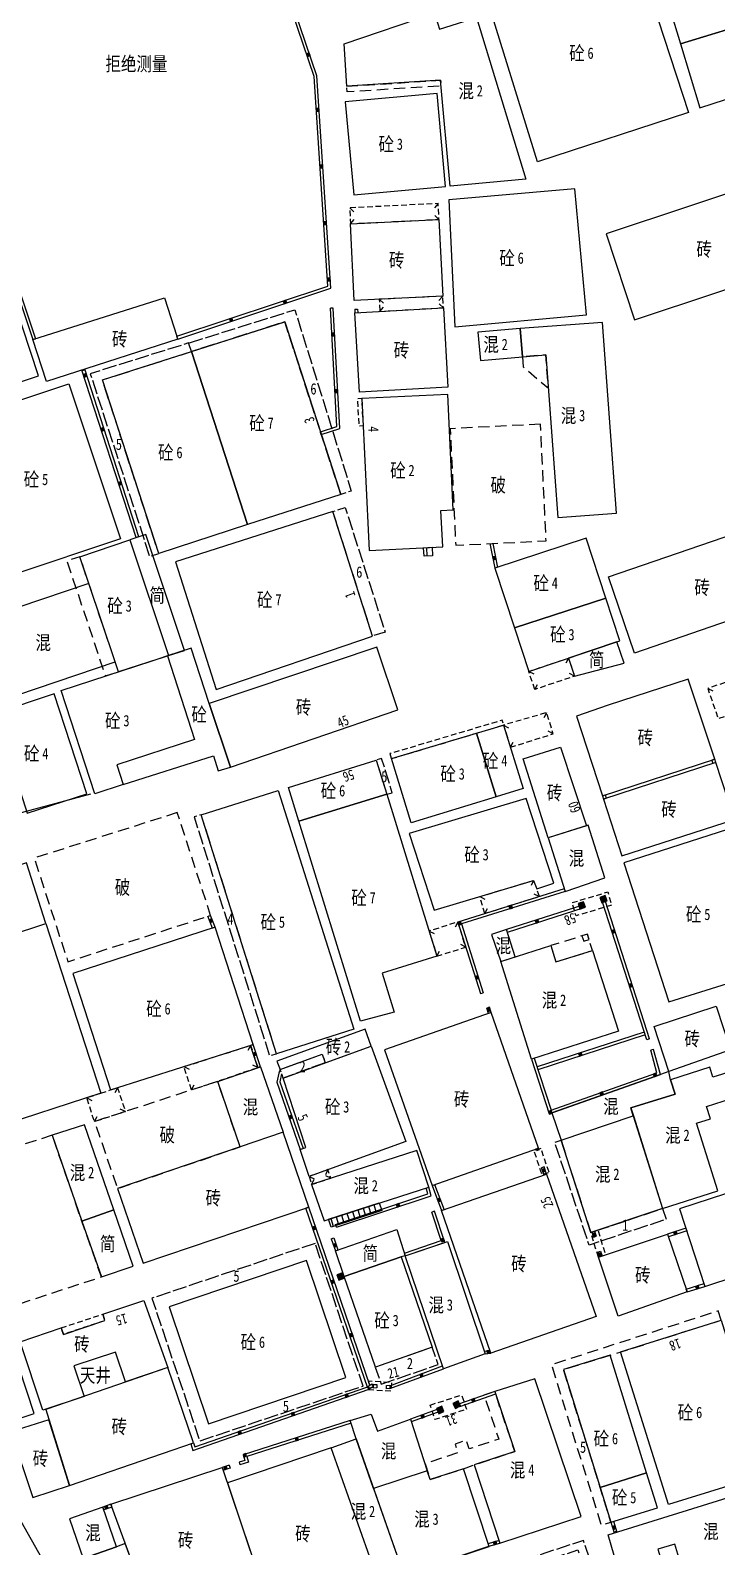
# Model space of a CAD drawing. Extents: x 395778 to 396698, y 996972 to 998012.
# Drawn here: x 396267.1 to 396327.7, y 997634.3 to 997768.1 of the extents above; entities that cross this region are included whole.
import ezdxf
from ezdxf.enums import TextEntityAlignment as Align

# ---------------------------------------------------------------- set-up
doc = ezdxf.new("R2010")
doc.units = 0
doc.header["$LTSCALE"] = 0.5
for name, pattern in [('X32', [1.5, 1, -0.5]), ('X39', [3, 2.5, -0.5]), ('X5', [3, 2, -1])]:
    doc.linetypes.add(name, pattern=pattern)
doc.layers.get('0').update_dxf_attribs({"linetype": 'CONTINUOUS'})
doc.layers.add('ASSIST', color=7, linetype='CONTINUOUS', plot=False)
doc.layers.add('JMD', color=6, linetype='CONTINUOUS')
doc.layers.add('门牌号', color=2, linetype='CONTINUOUS')
doc.styles.add('正等线体', font='simhei.ttf')
doc.styles.add('细等线体', font='', dxfattribs={"width": 0.8})
doc.styles.get('细等线体').set_extended_font_data('SimSun')

# ---------------------------------------------------------------- blocks, each defined once
blk = doc.blocks.new('*U0')
at = {"linetype": 'Continuous'}
for points in [[(0, 0), (0.5, 0.5), (-0.5, 0.5)], [(0, 0), (-0.5, 0.5), (-0.5, -0.5)], [(0, 0), (-0.5, -0.5), (0.5, -0.5)], [(0, 0), (0.5, -0.5), (0.5, 0.5)]]:
    blk.add_solid(points, dxfattribs=at)
blk = doc.blocks.new('gc002')
blk.add_lwpolyline([(-0.5, -0.5), (0.5, -0.5), (0.5, 0.5), (-0.5, 0.5), (-0.5, -0.5)])
at = {"linetype": 'Continuous'}
blk.add_blockref('*U0', (0, 0), dxfattribs=at)
blk = doc.blocks.new('gc291')
blk.add_lwpolyline([(-0.5, -0.5), (0.5, -0.5), (0.5, 0.5), (-0.5, 0.5), (-0.5, -0.5)])

msp = doc.modelspace()

# ---------------------------------------------------------------- linework, layer by layer
at = {"layer": 'ASSIST', "linetype": 'Continuous', "flags": 128}
for points in [[(396301.82, 997722.43), (396302.57, 997722.47), (396302.6, 997721.72), (396301.86, 997721.68)], [(396293.43, 997663.21), (396297.91, 997664.65), (396298.12, 997663.99), (396293.65, 997662.52)]]:
    msp.add_lwpolyline(points, close=True, dxfattribs=at)
msp.add_lwpolyline([(396272.44, 997700.7), (396248.16, 997694.17), (396219.46, 997685.69)], dxfattribs=at)
at = {"layer": 'JMD', "linetype": 'Continuous'}
for p, q in [((396295.3, 997752.4), (396295.67, 997752.07)), ((396303.1, 997752.79), (396302.77, 997752.42)), ((396295.36, 997751.01), (396295.7, 997751.38)), ((396303.17, 997751.39), (396302.8, 997751.73)), ((396297.9, 997744.34), (396298.27, 997744)), ((396303.51, 997744.62), (396303.17, 997744.25)), ((396293.84, 997743.56), (396293.59, 997743.55)), ((396295.75, 997743.46), (396295.99, 997743.47)), ((396297.95, 997743.28), (396298.29, 997743.65)), ((396303.56, 997743.6), (396303.19, 997743.93)), ((396267.35, 997740.79), (396267.59, 997740.87)), ((396280.13, 997740.84), (396280.05, 997741.08)), ((396271.93, 997738.12), (396271.7, 997738.04)), ((396292.79, 997732.43), (396292.72, 997732.66)), ((396276.71, 997723.4), (396276.47, 997723.32)), ((396302.07, 997722.44), (396302.11, 997721.69)), ((396302.57, 997722.47), (396302.6, 997721.72)), ((396314.6, 997712.7), (396314.37, 997712.25)), ((396311.09, 997711.52), (396311.54, 997711.3)), ((396315.13, 997711.11), (396314.69, 997711.33)), ((396311.63, 997709.93), (396311.85, 997710.38)), ((396326.89, 997710.03), (396327.34, 997709.81)), ((396308.87, 997706.79), (396309.31, 997706.55)), ((396312.66, 997707.88), (396312.43, 997707.44)), ((396313.25, 997706.01), (396312.8, 997706.24)), ((396309.47, 997704.84), (396309.71, 997705.28)), ((396327.49, 997703.78), (396327.25, 997703.7)), ((396317.59, 997700.56), (396317.82, 997700.63)), ((396317.68, 997700.27), (396317.92, 997700.35)), ((396311.52, 997693.09), (396311.3, 997692.65)), ((396314.22, 997692.35), (396314.3, 997692.12)), ((396306.77, 997691.67), (396307.21, 997691.44)), ((396312.01, 997691.66), (396311.57, 997691.89)), ((396315.77, 997690.88), (396315.85, 997690.64)), ((396317.85, 997691.24), (396317.61, 997691.16)), ((396283.03, 997690.01), (396282.8, 997689.92)), ((396304.84, 997689.42), (396304.6, 997688.97)), ((396307.22, 997690.16), (396307.46, 997690.6)), ((396283.42, 997688.97), (396283.18, 997688.89, -85.81)), ((396302.3, 997688.63), (396302.74, 997688.4)), ((396309.12, 997688.75), (396309.2, 997688.51)), ((396302.99, 997686.41), (396303.22, 997686.85)), ((396305.53, 997687.21), (396305.09, 997687.44)), ((396306.83, 997683.11), (396307.07, 997683.19)), ((396307.62, 997681.91), (396307.38, 997681.82)), ((396307.78, 997681.43), (396307.54, 997681.35)), ((396321.74, 997679.11), (396321.5, 997679.03)), ((396286.55, 997678.54), (396286.32, 997678.09)), ((396286.79, 997678.61), (396286.55, 997678.54)), ((396322.1, 997678.17), (396321.86, 997678.11)), ((396280.68, 997676.67), (396281.13, 997676.44)), ((396287.2, 997676.58), (396286.76, 997676.8)), ((396287.44, 997676.66), (396287.2, 997676.58)), ((396274.82, 997674.8), (396274.59, 997674.36)), ((396281.34, 997674.61), (396281.57, 997675.05)), ((396272.1, 997673.92), (396272.55, 997673.69)), ((396272.78, 997671.82), (396273.01, 997672.26)), ((396275.51, 997672.7), (396275.06, 997672.93)), ((396290.94, 997669.37), (396291.17, 997669.45)), ((396311.96, 997669.47), (396311.72, 997669.38)), ((396312.01, 997669.32), (396311.77, 997669.24)), ((396291.72, 997666.99), (396292.16, 997666.77)), ((396291.92, 997666.27), (396292.16, 997666.71)), ((396293.37, 997667.59), (396293.15, 997667.14)), ((396293.63, 997666.82), (396293.19, 997667.04)), ((396312.45, 997667.82), (396312.22, 997667.74)), ((396312.67, 997667.19), (396312.44, 997667.1)), ((396291.68, 997664.28), (396291.44, 997664.2)), ((396296, 997664.03), (396296.22, 997663.37)), ((396296.48, 997664.19), (396296.69, 997663.52)), ((396296.96, 997664.34), (396297.17, 997663.68)), ((396297.43, 997664.49), (396297.64, 997663.84)), ((396297.91, 997664.65), (396298.12, 997663.99)), ((396303.39, 997663.97), (396303.62, 997664.06)), ((396293.62, 997663.27), (396293.84, 997662.59)), ((396294.12, 997662.51), (396294.04, 997662.74)), ((396294.1, 997663.42), (396294.32, 997662.74)), ((396294.58, 997663.57), (396294.79, 997662.9)), ((396295.05, 997663.73), (396295.27, 997663.06)), ((396295.53, 997663.88), (396295.74, 997663.21)), ((396302.78, 997663.92), (396302.55, 997663.84)), ((396293.67, 997661.49), (396293.91, 997661.57)), ((396316.66, 997662.07), (396316.89, 997662.15)), ((396316.8, 997661.64), (396317.04, 997661.72)), ((396324.96, 997662.43), (396325.04, 997662.19)), ((396294.03, 997660.43), (396294.26, 997660.51)), ((396300.2, 997659.99), (396300.12, 997660.23)), ((396317.19, 997660.31), (396317.43, 997660.39)), ((396317.33, 997659.89), (396317.57, 997659.97)), ((396325.06, 997656.8), (396324.98, 997657.04)), ((396307.26, 997651.33), (396307.22, 997651.58)), ((396303.56, 997650.03), (396303.47, 997650.26)), ((396297.39, 997648.49), (396297.26, 997648.7)), ((396304.88, 997646.9), (396304.97, 997646.67)), ((396300.66, 997645.57), (396300.74, 997645.33)), ((396303.25, 997646.51), (396303.33, 997646.28)), ((396281.29, 997643.4), (396281.53, 997643.48)), ((396284.05, 997641.32), (396284.13, 997641.08)), ((396284.67, 997641.51), (396284.74, 997641.27)), ((396285.54, 997641.78), (396285.61, 997641.54)), ((396273.51, 997637.81), (396273.59, 997637.58)), ((396274.24, 997638.07), (396274.32, 997637.83)), ((396318.34, 997636.5), (396318.58, 997636.56)), ((396307.58, 997634.37), (396307.51, 997634.61)), ((396318.58, 997635.63), (396318.82, 997635.69))]:
    msp.add_line(p, q, dxfattribs=at)
at = {"layer": 'JMD', "color": 7, "linetype": 'Continuous', "flags": 128}
for points in [[(396281.92, 997781.46), (396281.3, 997781.26), (396280.46, 997783.91), (396255.58, 997776), (396267.35, 997740.79)], [(396280.13, 997740.84), (396293.63, 997745.31), (396292.4, 997764.04), (396286.03, 997782.83), (396285.5, 997782.65)], [(396292.79, 997732.43), (396294.42, 997732.95), (396293.84, 997743.56)], [(396295.75, 997743.46), (396295.76, 997743.16)], [(396276.71, 997723.4), (396271.92, 997738.18)], [(396307.66, 997722.8), (396308.09, 997720.62)], [(396314.22, 997692.35), (396304.84, 997689.42), (396306.83, 997683.11)], [(396315.77, 997690.88), (396309.12, 997688.75)], [(396321.74, 997679.11), (396317.85, 997691.24)], [(396321.28, 997679.72), (396311.82, 997676.64)], [(396287.44, 997676.66), (396286.79, 997678.61)], [(396311.33, 997677.34), (396312.9, 997672.52), (396322.7, 997675.97), (396322.1, 997678.17)], [(396289.16, 997676.42), (396289.04, 997676.09), (396288.88, 997675.31), (396290.94, 997669.37)], [(396312.67, 997667.19), (396312.45, 997667.82)], [(396294.12, 997662.51), (396302.48, 997665.28), (396302.27, 997666.05)], [(396302.56, 997666.18), (396303.39, 997663.97)], [(396297.39, 997648.62), (396297.08, 997648.59), (396291.68, 997664.28)], [(396300.2, 997659.99), (396303.69, 997661.17), (396302.78, 997663.92)], [(396316.66, 997662.07), (396316.8, 997661.64)], [(396324.96, 997662.43), (396323.34, 997661.9)], [(396317.19, 997660.31), (396317.33, 997659.89)], [(396325.06, 997656.8), (396326.63, 997657.29)], [(396307.26, 997651.33), (396307.76, 997651.41)], [(396298.84, 997648.27), (396303.56, 997650.03)], [(396281.29, 997643.4), (396281.47, 997642.82), (396296.93, 997648.19), (396297.39, 997648.49)], [(396295.35, 997645.45), (396285.9, 997642.43), (396286.06, 997641.94), (396285.54, 997641.78)], [(396303.25, 997646.51), (396300.66, 997645.57)], [(396284.67, 997641.51), (396284.05, 997641.32)], [(396318.34, 997636.5), (396318.61, 997635.54)], [(396307.58, 997634.37), (396308.53, 997634.65)]]:
    msp.add_lwpolyline(points, dxfattribs=at)
at = {"layer": 'JMD', "linetype": 'Continuous', "flags": 128}
for points in [[(396282.02, 997781.23), (396281.13, 997780.95), (396280.29, 997783.59), (396255.9, 997775.84), (396267.59, 997740.86)], [(396280.05, 997741.08), (396293.37, 997745.49), (396292.16, 997763.99), (396285.87, 997782.51), (396285.57, 997782.41)], [(396280.13, 997740.84), (396268.55, 997737.08), (396267.35, 997740.79), (396278.95, 997744.47), (396280.05, 997741.08)], [(396292.72, 997732.66), (396294.16, 997733.13), (396293.59, 997743.55)], [(396295.99, 997743.47), (396296.01, 997743.17)], [(396276.47, 997723.32), (396271.68, 997738.1)], [(396307.91, 997722.81), (396308.33, 997720.7)], [(396314.3, 997692.12), (396305.15, 997689.25), (396307.07, 997683.19)], [(396321.5, 997679.03), (396317.61, 997691.16)], [(396315.85, 997690.64), (396309.19, 997688.51)], [(396321.36, 997679.48), (396311.9, 997676.4)], [(396287.2, 997676.58), (396286.55, 997678.54)], [(396311.56, 997677.42), (396313.06, 997672.84), (396322.4, 997676.13), (396321.86, 997678.11)], [(396289.29, 997676.04), (396289.28, 997676.02), (396289.14, 997675.33), (396291.18, 997669.45)], [(396312.44, 997667.1), (396312.22, 997667.74)], [(396294.04, 997662.74), (396302.18, 997665.44), (396302.03, 997665.98)], [(396302.79, 997666.26), (396303.63, 997664.05)], [(396297.4, 997648.37), (396296.91, 997648.31), (396291.44, 997664.2)], [(396300.12, 997660.23), (396303.37, 997661.33), (396302.55, 997663.84)], [(396316.89, 997662.15), (396317.04, 997661.72)], [(396325.04, 997662.19), (396323.42, 997661.67)], [(396317.43, 997660.39), (396317.57, 997659.97)], [(396324.98, 997657.04), (396326.55, 997657.53)], [(396307.18, 997651.58), (396307.68, 997651.65)], [(396298.83, 997648.53), (396303.48, 997650.27)], [(396281.53, 997643.48), (396281.63, 997643.14), (396296.82, 997648.41), (396297.26, 997648.7)], [(396303.33, 997646.28), (396300.73, 997645.33)], [(396295.43, 997645.21), (396286.22, 997642.27), (396286.37, 997641.78), (396285.61, 997641.54)], [(396274.24, 997638.07), (396284.05, 997641.32)], [(396284.74, 997641.27), (396284.13, 997641.08)], [(396318.58, 997636.57), (396318.85, 997635.61)], [(396307.51, 997634.6), (396308.45, 997634.89)]]:
    msp.add_lwpolyline(points, dxfattribs=at)
for points in [[(396333, 997777.47), (396326.04, 997775.27), (396325.45, 997777.14), (396321.71, 997775.95), (396324.47, 997766.86), (396335.39, 997770.2), (396333, 997777.47)], [(396326.18, 997761.22), (396326.18, 997761.22), (396336.4, 997764.54), (396334.63, 997769.96), (396324.47, 997766.86)], [(396295.03, 997763.13), (396294.8, 997766.87), (396302.78, 997769.58), (396303.22, 997768.18), (396306.47, 997769.19), (396310.84, 997754.93), (396304.17, 997754.32), (396303.32, 997763.66)], [(396317.91, 997750.11), (396320.43, 997742.52), (396335.22, 997747.43), (396332.7, 997755.02)], [(396304.56, 997741.92), (396316.17, 997742.97), (396315.16, 997754.08), (396304.04, 997753.1)], [(396295.7, 997744.23), (396295.36, 997751.01), (396303.17, 997751.39), (396303.51, 997744.62)], [(396250.58, 997745.19), (396254.63, 997733.21), (396267.85, 997737.59), (396265.72, 997744.04), (396261.35, 997742.6), (396259.51, 997748.15)], [(396296.15, 997736.15), (396295.76, 997743.16), (396303.56, 997743.6), (396303.95, 997736.59)], [(396281.33, 997739.73), (396289.57, 997742.35), (396294.51, 997727.14), (396286.28, 997724.47)], [(396306.61, 997741.43), (396306.84, 997738.94), (396310.53, 997739.28), (396310.34, 997741.77)], [(396310.34, 997741.77), (396310.53, 997739.28), (396312.61, 997739.43), (396313.66, 997725.1), (396318.84, 997725.48), (396317.61, 997742.3), (396310.34, 997741.77)], [(396281.33, 997739.73), (396286.28, 997724.47), (396278.45, 997721.92), (396273.48, 997737.23)], [(396265.58, 997720.03), (396260.98, 997733.71), (396270.51, 997736.88), (396275.09, 997723.22)], [(396296.38, 997735.59), (396297.02, 997722.18), (396303.51, 997722.52), (396303.34, 997725.72), (396304.42, 997725.78), (396303.94, 997735.95)], [(396283.52, 997709.94), (396297.31, 997714.64), (396293.81, 997725.62), (396279.93, 997721.2)], [(396334.66, 997718.03), (396320.41, 997713.14), (396318.11, 997719.86), (396332.35, 997724.75)], [(396279.32, 997712.92), (396278.37, 997712.61), (396274.9, 997711.49), (396274.61, 997712.36), (396272.28, 997719.28), (396271.49, 997721.64), (396275.9, 997723.12)], [(396275.9, 997723.12), (396279.32, 997712.92), (396280.73, 997713.38), (396277.3, 997723.59)], [(396317.88, 997717.99), (396316.16, 997723.28), (396308.09, 997720.62), (396309.83, 997715.36)], [(396274.61, 997712.36), (396272.28, 997719.28), (396261.91, 997715.79), (396264.25, 997708.88)], [(396309.83, 997715.36), (396311.09, 997711.52), (396319.11, 997714.22), (396317.88, 997717.99)], [(396274.75, 997703.28), (396275.32, 997701.54), (396283.29, 997704.07), (396283.7, 997702.75), (396284.78, 997703.08), (396282.9, 997708.68), (396281.31, 997713.57), (396279.22, 997712.89), (396279.22, 997712.89), (396281.61, 997705.52)], [(396284.78, 997703.08), (396299.55, 997708.15), (396297.7, 997713.66), (396282.9, 997708.68)], [(396281.61, 997705.52), (396274.75, 997703.28), (396275.32, 997701.54), (396272.82, 997700.72), (396269.85, 997709.85), (396279.22, 997712.89)], [(396317.59, 997700.56), (396327.49, 997703.78), (396325.15, 997710.84), (396318.1, 997708.55), (396315.3, 997707.59)], [(396269.24, 997709.56), (396264.01, 997707.82), (396266.86, 997699.01), (396272.11, 997700.72)], [(396308.87, 997706.79), (396310.6, 997701.21), (396308.21, 997700.47), (396306.48, 997706.07)], [(396298.98, 997703.83), (396306.48, 997706.07), (396308.21, 997700.47), (396300.73, 997698.16)], [(396310.59, 997703.81), (396313.88, 997704.85), (396316.18, 997697.91), (396312.8, 997696.84)], [(396317.68, 997700.27), (396319.31, 997695.26), (396329.25, 997698.46), (396327.58, 997703.49)], [(396288.84, 997677.81), (396282.2, 997698.88), (396288.99, 997701.03), (396295.66, 997679.98)], [(396290.82, 997698.31), (396298.57, 997700.69), (396302.99, 997686.41), (396298.16, 997684.91), (396299.22, 997681.48), (396296.24, 997680.68)], [(396302.74, 997690.47), (396311.52, 997693.09), (396311.79, 997692.36), (396313.31, 997692.85), (396310.85, 997700.33), (396300.55, 997697.22)], [(396316.32, 997697.96), (396312.8, 997696.84), (396314.3, 997692.12), (396317.81, 997693.33)], [(396319.49, 997694.63), (396323.46, 997682.38), (396333.4, 997685.51), (396329.44, 997697.86)], [(396268.5, 997689.3), (396266.78, 997694.64), (396256.99, 997691.4), (396258.75, 997686.08)], [(396258.75, 997686.08), (396268.5, 997689.3), (396273.33, 997674.32), (396263.58, 997671.15)], [(396308.62, 997685.95), (396309.88, 997686.35), (396309.12, 997688.75), (396307.81, 997688.33)], [(396319.02, 997679.81), (396311.33, 997677.34), (396308.62, 997685.95), (396313.04, 997687.34), (396313.49, 997685.91), (396316.71, 997686.92)], [(396328.89, 997678.15), (396323.44, 997676.23), (396322.14, 997680.2), (396327.63, 997681.99)], [(396289.16, 997676.42), (396292.87, 997677.76), (396293.14, 997677.01), (396297.2, 997678.48), (396296.66, 997679.98), (396288.88, 997677.16)], [(396291.72, 997666.99), (396290.94, 997669.37), (396291.42, 997669.53), (396289.43, 997675.66), (396297.2, 997678.48), (396300.24, 997670.08)], [(396287.44, 997676.66), (396289.42, 997670.89), (396285.63, 997669.59), (396283.66, 997675.36)], [(396313.94, 997670.17), (396320.31, 997672.33), (396320.09, 997673.04), (396324, 997674.23), (396323.59, 997675.51), (396323.44, 997676.23), (396322.7, 997675.97), (396313.14, 997672.6), (396313.94, 997670.17)], [(396322.9, 997664.16), (396327.78, 997665.7), (396325.89, 997671.68), (396327.13, 997672.07), (396326.78, 997673.16), (396329.72, 997674.09), (396329.03, 997676.28), (396327.33, 997675.75), (396327.06, 997676.61), (396323.59, 997675.51), (396324, 997674.23), (396320.09, 997673.04), (396320.33, 997672.34)], [(396316.56, 997662.03), (396313.94, 997670.17), (396320.31, 997672.33), (396322.9, 997664.15)], [(396271.67, 997663.04), (396274.48, 997664.04), (396271.89, 997671.53), (396269.06, 997670.62)], [(396274.82, 997665.92), (396277.09, 997659.33), (396291.68, 997664.28), (396289.42, 997670.89), (396285.63, 997669.59)], [(396291.92, 997666.27), (396293.03, 997663.08), (396302.27, 997666.05), (396301.23, 997669.27)], [(396303.39, 997663.97), (396312.67, 997667.19), (396317.04, 997654.64), (396307.76, 997651.41)], [(396276.21, 997659.08), (396274.48, 997664.04), (396271.67, 997663.04), (396273.39, 997658.12)], [(396325.06, 997656.8), (396318.99, 997654.65), (396317.24, 997659.85), (396323.34, 997661.9)], [(396307.26, 997651.33), (396303.56, 997650.03), (396300.2, 997659.99), (396303.92, 997661.25)], [(396275.52, 997648.86), (396274.63, 997651.5), (396270.97, 997650.28), (396271.87, 997647.57), (396268.24, 997646.36), (396266.22, 997652.4), (396269.85, 997653.62), (396270.04, 997653.05), (396273.7, 997654.27), (396273.51, 997654.84), (396277.15, 997656.05), (396279.24, 997650.13)], [(396328.05, 997654.31), (396332.26, 997640.79), (396323.43, 997638.05), (396319.18, 997651.51)], [(396267.47, 997646.09), (396265.45, 997652.15), (396261.75, 997650.91), (396262.79, 997647.89), (396263.83, 997644.85), (396265.12, 997645.29), (396265.36, 997645.37)], [(396314.16, 997649.95), (396317.39, 997639.55), (396321.49, 997640.83), (396318.26, 997651.22)], [(396260.05, 997635.69), (396262.15, 997629.03), (396269.42, 997631.03), (396259.4, 997648.75), (396256.26, 997647.76), (396256.9, 997645.71)], [(396297.7, 997648.34), (396297.4, 997648.32), (396297.39, 997648.62), (396297.68, 997648.64)], [(396298.84, 997648.27), (396298.54, 997648.25), (396298.53, 997648.55), (396298.83, 997648.57)], [(396306.29, 997641.54), (396308.53, 997634.65), (396315.7, 997636.98), (396311.64, 997649.12), (396308.09, 997648.02), (396309.86, 997642.72)], [(396300.66, 997645.57), (396302.14, 997641.02), (396297.4, 997639.47), (396295.86, 997643.84), (396295.35, 997645.45), (396297.2, 997646.03), (396297.75, 997644.51)], [(396284.51, 997639.97), (396288.53, 997628), (396297.92, 997630.99), (396293.66, 997643.06)], [(396300.08, 997631.86), (396297.92, 997630.99), (396293.66, 997643.06), (396295.86, 997643.84)], [(396297.4, 997639.47), (396300.08, 997631.86), (396307.59, 997634.36), (396305.32, 997641.19), (396302.39, 997640.26), (396302.14, 997641.02)], [(396318.34, 997636.5), (396322.44, 997637.77), (396321.49, 997640.83), (396317.39, 997639.55)]]:
    msp.add_lwpolyline(points, close=True, dxfattribs=at)
for points, elevation in [([(396320.36, 997775.56), (396325.18, 997760.81), (396311.87, 997756.46), (396307.22, 997771.49)], 3.77), ([(396294.9, 997761.76), (396295.65, 997753.55), (396303.75, 997754.29), (396303, 997762.5)], 2.98), ([(396319.5, 997712.26), (396318.87, 997714.14), (396314.6, 997712.7), (396315.13, 997711.11), (396319.5, 997712.26)], 4.34), ([(396290.82, 997698.31), (396289.91, 997701.29), (396297.64, 997703.7), (396298.57, 997700.69)], -973.6), ([(396274.21, 997674.61), (396286.79, 997678.61), (396283.42, 997688.97), (396270.87, 997684.89)], -85.81), ([(396302.56, 997666.18), (396311.96, 997669.47), (396307.78, 997681.43), (396298.38, 997678.15)], -90.89), ([(396324.4, 997664.14), (396326.63, 997657.29), (396329.4, 997658.19), (396328.93, 997659.67), (396334.33, 997661.42), (396332.59, 997666.79)], 5.09), ([(396294.81, 997658.16), (396294.03, 997660.43), (396299.46, 997662.3), (396300.2, 997659.99), (396299.83, 997659.89)], -88.31), ([(396291.49, 997659.56), (396279.37, 997655.49), (396282.83, 997645.18), (396294.95, 997649.25)], 6.96), ([(396302.56, 997651.92), (396297.56, 997650.16), (396294.81, 997658.16), (396299.83, 997659.89)], -88.31), ([(396270.59, 997639.74), (396281.53, 997643.48), (396279.24, 997650.13), (396268.49, 997646.44)], 4.8), ([(396268.77, 997645.53), (396265.4, 997644.47), (396267.36, 997638.68), (396270.59, 997639.74)], 4.8), ([(396287.3, 997631.64), (396277.72, 997628.55), (396274.24, 997638.07), (396284.05, 997641.32)], 5), ([(396330.38, 997639.21), (396332.41, 997632.69), (396325.21, 997630.45), (396323.97, 997634.55), (396322.49, 997634.11), (396323.08, 997632.1), (396319.37, 997631.02), (396318.09, 997635.38)], -990.23), ([(396274.72, 997634.32), (396273.51, 997637.81), (396270.58, 997636.8), (396271.79, 997633.3)], 5), ([(396275.5, 997634.6), (396274.72, 997634.32), (396271.79, 997633.3), (396273.9, 997627.24), (396277.72, 997628.55)], 5)]:
    msp.add_lwpolyline(points, close=True, dxfattribs=dict(at, elevation=elevation))
at = {"layer": 'JMD', "linetype": 'X5', "flags": 128}
for points in [[(396295.03, 997763.13), (396303.32, 997763.66), (396303.37, 997763.16), (396295.06, 997762.63)], [(396310.53, 997739.28), (396310.59, 997738.39), (396312.82, 997736.5), (396312.61, 997739.43)], [(396312.13, 997733.32), (396304.16, 997732.93), (396304.65, 997722.65), (396312.62, 997723.04)], [(396274.9, 997711.49), (396274.61, 997712.36), (396271.49, 997721.64), (396270.35, 997721.26), (396273.75, 997711.12)], [(396280.09, 997699.07), (396267.47, 997695.06), (396270.44, 997685.92), (396283.03, 997690.01)], [(396313.04, 997687.34), (396313.49, 997685.91), (396316.71, 997686.92), (396316.26, 997688.35)], [(396285.63, 997669.59), (396283.66, 997675.36), (396272.78, 997671.82), (396274.82, 997665.92)], [(396269.06, 997670.62), (396252.1, 997665.12), (396258.96, 997653.4), (396273.39, 997658.12), (396271.67, 997663.04)], [(396328.05, 997654.31), (396327.79, 997655.12), (396313.09, 997650.37), (396317.48, 997636.23), (396318.34, 997636.5), (396314.16, 997649.95), (396318.26, 997651.22), (396319.23, 997651.51)], [(396308.09, 997648.02), (396307.14, 997647.7), (396308.44, 997643.82), (396305.83, 997642.95), (396305.59, 997643.71), (396304.6, 997643.37), (396304.84, 997642.62), (396301.94, 997641.65), (396302.39, 997640.26), (396305.32, 997641.19), (396306.29, 997641.54), (396309.86, 997642.72)]]:
    msp.add_lwpolyline(points, close=True, dxfattribs=at)
at = {"layer": 'JMD', "linetype": 'X32', "flags": 128}
for points in [[(396295.36, 997751.01), (396303.17, 997751.39), (396303.1, 997752.79), (396295.3, 997752.4)], [(396297.95, 997743.28), (396303.56, 997743.6), (396303.51, 997744.62), (396297.9, 997744.34)], [(396296.5, 997733.2), (396296.38, 997735.59), (396295.98, 997735.57), (396296.1, 997733.18)], [(396311.63, 997709.93), (396311.09, 997711.52), (396314.6, 997712.7), (396315.13, 997711.11)], [(396329.49, 997707.95), (396328.6, 997710.6), (396326.89, 997710.03), (396327.79, 997707.37)], [(396298.98, 997703.83), (396308.87, 997706.79), (396308.75, 997707.22), (396298.85, 997704.27)], [(396309.47, 997704.84), (396313.25, 997706.01), (396312.66, 997707.88), (396308.87, 997706.79)], [(396307.22, 997690.16), (396306.77, 997691.67), (396311.52, 997693.09), (396311.79, 997692.36), (396312.01, 997691.66)], [(396314.91, 997691.13), (396318.06, 997692.07), (396318.4, 997690.91), (396315.26, 997689.97)], [(396302.99, 997686.41), (396305.53, 997687.21), (396304.84, 997689.42), (396302.3, 997688.63)], [(396281.34, 997674.61), (396280.68, 997676.67), (396286.55, 997678.54), (396287.2, 997676.58), (396283.66, 997675.36)], [(396273.33, 997674.32), (396274.21, 997674.61), (396274.82, 997674.8), (396275.51, 997672.7), (396272.78, 997671.82), (396272.1, 997673.92)], [(396312.88, 997667.35), (396312.17, 997669.46), (396311.54, 997669.25), (396312.24, 997667.13)], [(396291.72, 997666.99), (396291.92, 997666.27), (396293.63, 997666.82), (396293.37, 997667.59)], [(396317.24, 997659.85), (396316.56, 997662.03), (396317.19, 997662.24), (396317.86, 997660.06)], [(396269.85, 997653.62), (396273.51, 997654.84), (396273.7, 997654.27), (396270.04, 997653.05)], [(396296.93, 997648.19), (396298.96, 997648.06), (396299.01, 997648.8), (396296.97, 997648.92)], [(396302.4, 997646.82), (396305.17, 997647.72), (396305.59, 997646.44), (396302.82, 997645.54)]]:
    msp.add_lwpolyline(points, close=True, dxfattribs=at)
at = {"layer": 'JMD', "linetype": 'X39', "flags": 128}
for points in [[(396294.51, 997727.14), (396289.57, 997742.35), (396281.33, 997739.73), (396281.09, 997740.49), (396290.46, 997743.42), (396295.44, 997727.43)], [(396281.33, 997739.73), (396281.09, 997740.49), (396272.41, 997737.78), (396277.65, 997721.66), (396278.45, 997721.92), (396273.48, 997737.23)], [(396297.31, 997714.64), (396293.81, 997725.62), (396294.91, 997725.98), (396298.42, 997714.99)], [(396297.64, 997703.7), (396298.57, 997700.69), (396299.05, 997700.83), (396298.11, 997703.85)], [(396288.84, 997677.81), (396282.2, 997698.88), (396281.58, 997698.69), (396288.23, 997677.62)], [(396293.14, 997677.01), (396289.43, 997675.66), (396289.16, 997676.42), (396292.87, 997677.76), (396293.14, 997677.01)], [(396313.94, 997670.17), (396316.56, 997662.03), (396322.9, 997664.16), (396323.22, 997663.21), (396316.42, 997660.93), (396313.39, 997669.99), (396313.94, 997670.17)]]:
    msp.add_lwpolyline(points, close=True, dxfattribs=at)
at = {"layer": 'JMD', "linetype": 'Continuous'}
for points in [[(396301.82, 997722.43), (396302.57, 997722.47)], [(396302.6, 997721.72), (396301.86, 997721.68)], [(396293.43, 997663.21), (396297.91, 997664.65)], [(396298.12, 997663.99), (396293.65, 997662.52)]]:
    msp.add_lwpolyline(points, dxfattribs=at)
at = {"layer": 'JMD', "linetype": 'Continuous', "flags": 128}
for points, elevation in [([(396327.35, 997703.41), (396327.25, 997703.7)], -92.58), ([(396317.82, 997700.63), (396317.92, 997700.35)], -92.58), ([(396283.18, 997688.89), (396282.79, 997689.93)], -85.81), ([(396307.54, 997681.35), (396307.38, 997681.82)], -90.89), ([(396311.77, 997669.24), (396311.72, 997669.38)], -90.89), ([(396293.91, 997661.57), (396294.26, 997660.51)], -88.31), ([(396308.17, 997647.78), (396304.97, 997646.67)], 5.19), ([(396274.32, 997637.83), (396273.59, 997637.58)], 5)]:
    msp.add_lwpolyline(points, dxfattribs=dict(at, elevation=elevation))
at = {"layer": 'JMD', "color": 7, "linetype": 'Continuous', "flags": 128}
for points, elevation in [([(396327.58, 997703.49), (396327.49, 997703.78)], -92.58), ([(396317.59, 997700.56), (396317.68, 997700.27)], -92.58), ([(396283.42, 997688.97), (396283.03, 997690.01)], -85.81), ([(396307.78, 997681.43), (396307.62, 997681.91)], -90.89), ([(396312.01, 997669.32), (396311.96, 997669.47)], -90.89), ([(396293.67, 997661.49), (396294.03, 997660.43)], -88.31), ([(396308.09, 997648.02), (396304.88, 997646.9)], 5.19), ([(396274.24, 997638.07), (396273.51, 997637.81)], 5)]:
    msp.add_lwpolyline(points, dxfattribs=dict(at, elevation=elevation))
at = {"layer": 'JMD', "linetype": 'X39', "flags": 128}
for points, elevation in [([(396292.25, 997661.08), (396277.85, 997656.24), (396282.07, 997643.66), (396296.47, 997648.5)], 6.96), ([(396298.08, 997648.65), (396303.09, 997650.41), (396302.56, 997651.92), (396297.55, 997650.16)], -88.31), ([(396303.11, 997629.95), (396315.42, 997634.05), (396317.81, 997627.22), (396318.42, 997627.41), (396315.92, 997634.88), (396302.84, 997630.56)], -981.5)]:
    msp.add_lwpolyline(points, close=True, dxfattribs=dict(at, elevation=elevation))
at = {"layer": 'JMD', "color": 0, "linetype": 'Continuous', "flags": 128}
msp.add_lwpolyline([(396300.08, 997631.86), (396307.58, 997634.37)], dxfattribs=at)

# ---------------------------------------------------------------- block references
at = {"layer": 'JMD', "linetype": 'Continuous', "xscale": 0.25, "yscale": 0.25}
for p, rotation in [((396291.64, 997765.91), 108.7436357985081), ((396292.47, 997761.05), 93.7519288469571), ((396292.8, 997756.06), 93.7519288469571), ((396293.13, 997751.07), 93.7519288469571), ((396293.46, 997746.08), 93.7519288469571), ((396289.59, 997744.11), 18.3164560854577), ((396284.84, 997742.53), 18.3164560854577), ((396293.84, 997741.23), 93.09158389043469), ((396271.96, 997737.63), 107.9649969445333), ((396294.11, 997736.24), 93.09158389043469), ((396273.51, 997732.87), 107.9649969445333), ((396275.05, 997728.11), 107.9649969445333), ((396308.04, 997721.52), 281.302700246355), ((396309.49, 997690.74), 197.3764867166618), ((396283.07, 997689.55), 110.67078155537), ((396305, 997689.3), 287.5413724893065), ((396311.82, 997689.48), 197.7657429984717), ((396318.56, 997688.59), 107.8159821146813), ((396306.51, 997684.53), 287.5413724893065), ((396320.09, 997683.83), 107.8159821146813), ((396307.56, 997681.68), 109.2483023068662), ((396286.93, 997677.79), 108.4700565261875), ((396315.64, 997677.75), 198.047460404558), ((396322.23, 997675.94), 19.40118277129275), ((396317.51, 997674.28), 19.40118277129275), ((396290.08, 997672.22), 289.1232830362272), ((396313, 997672.63), 288.1062412973112), ((396312.42, 997667.53), 109.2043396815806), ((396299.55, 997664.44), 18.34008806788288), ((396303.17, 997664.9), 290.6298799466549), ((396292.18, 997662.44), 109.0121603505396), ((396303.49, 997661.38), 108.2245928400289), ((396316.86, 997661.85), 288.5258642422897), ((396324.03, 997661.99), 197.9905431661076), ((396294, 997660.9), 288.582851895107), ((396317.4, 997660.1), 288.5569316924625), ((396293.81, 997657.71), 109.0121603505396), ((396325.96, 997657.21), 17.35610124876395), ((396295.44, 997652.99), 109.0121603505396), ((396307.54, 997651.5), 8.730134007736114), ((396301.63, 997649.44), 20.47611811812682), ((396295.02, 997647.66), 19.15039760289005), ((396306.21, 997647.23), 199.1878859731727), ((396290.3, 997646.02), 19.15039760289005), ((396301.74, 997645.83), 200.045000862457), ((396285.58, 997644.38), 19.15039760289005), ((396290.63, 997643.81), 197.7087322820027), ((396284.34, 997641.27), 197.283622023251), ((396286.05, 997642.39), 287.2836220150447), ((396273.84, 997637.8), 199.1370678365086), ((396318.61, 997636.01), 285.5120487266922), ((396308.12, 997634.66), 16.72707606154327)]:
    msp.add_blockref('gc002', p, dxfattribs=dict(at, rotation=rotation))
at = {"layer": 'JMD', "linetype": 'Continuous', "yscale": 0.5, "zscale": 0.5}
for name, p, xscale, rotation in [('gc002', (396315.77, 997690.88), 0.5, 17.69808396664741), ('gc002', (396317.68, 997691.44), 0.5, 200.0256654916975), ('gc291', (396316.1, 997688.04), 0.4999999999999999, 17.42767143918102), ('gc002', (396294.49, 997658.16), 0.5, 18.2142100064605), ('gc002', (396303.28, 997646.39, 5.25), 0.5, 113.2954372980744), ('gc002', (396304.74, 997646.86, 5.25), 0.5, 116.627087898042)]:
    msp.add_blockref(name, p, dxfattribs=dict(at, xscale=xscale, rotation=rotation))

# ---------------------------------------------------------------- texts
at = {"layer": 'JMD', "linetype": 'Continuous', "style": '细等线体', "width": 0.8}
for s, p in [('拒绝测量', (396279.21, 997765.11)), ('砼', (396316.02, 997766.05, 3.77)), ('混', (396306.25, 997762.73)), ('砼', (396299.2, 997758.03, 2.98)), ('砼', (396309.86, 997747.98)), ('混', (396308.45, 997740.36)), ('混', (396315.28, 997734.09)), ('砼', (396287.8, 997733.42)), ('砼', (396279.76, 997730.83)), ('砼', (396300.23, 997729.25)), ('砼', (396267.91, 997728.46)), ('砼', (396312.87, 997719.31)), ('砼', (396275.28, 997717.3)), ('砼', (396288.49, 997717.84)), ('砼', (396314.34, 997714.77)), ('砼', (396275.08, 997707.18)), ('砼', (396267.93, 997704.28)), ('砼', (396308.41, 997703.64)), ('砼', (396304.66, 997702.49)), ('砼', (396294.11, 997701, -973.6)), ('砼', (396306.77, 997695.36)), ('砼', (396296.8, 997691.56)), ('砼', (396326.32, 997690.1)), ('砼', (396288.8, 997689.42)), ('混', (396313.6, 997682.53)), ('砼', (396278.71, 997681.77, -85.81)), ('砖', (396294.55, 997678.41)), ('砼', (396294.47, 997673.12)), ('混', (396324.49, 997670.62)), ('混', (396271.97, 997667.33)), ('混', (396296.99, 997666.17)), ('混', (396318.3, 997667.18)), ('混', (396303.61, 997655.65)), ('砼', (396298.83, 997654.28, -88.31)), ('砼', (396287.04, 997652.37, 6.96)), ('砼', (396325.6, 997646.17)), ('砼', (396318.18, 997643.86)), ('混', (396310.79, 997641.09)), ('砼', (396319.79, 997638.66)), ('混', (396296.75, 997637.44)), ('混', (396302.35, 997636.76)), ('混', (396327.84, 997635.67, -990.23))]:
    msp.add_text(s, height=1.25, dxfattribs=at).set_placement(p, align=Align.MIDDLE_RIGHT)
at = {"layer": 'JMD', "linetype": 'Continuous', "style": '正等线体', "width": 0.8}
for s, p in [('6', (396316.27, 997766.05, 3.77)), ('2', (396306.5, 997762.73)), ('3', (396299.45, 997758.03, 2.98)), ('6', (396310.11, 997747.98)), ('2', (396308.7, 997740.36)), ('7', (396288.05, 997733.42)), ('3', (396315.53, 997734.09)), ('6', (396280.01, 997730.83)), ('2', (396300.48, 997729.25)), ('5', (396268.16, 997728.46)), ('4', (396313.12, 997719.31)), ('3', (396275.53, 997717.3)), ('7', (396288.74, 997717.84)), ('3', (396314.59, 997714.77)), ('3', (396275.33, 997707.18)), ('4', (396268.18, 997704.28)), ('4', (396308.66, 997703.64)), ('3', (396304.91, 997702.49)), ('6', (396294.36, 997701, -973.6)), ('3', (396307.02, 997695.36)), ('7', (396297.05, 997691.56)), ('5', (396289.05, 997689.42)), ('5', (396326.57, 997690.1)), ('2', (396313.85, 997682.53)), ('6', (396278.96, 997681.77, -85.81)), ('2', (396294.8, 997678.41)), ('3', (396294.72, 997673.12)), ('2', (396324.74, 997670.62)), ('2', (396272.22, 997667.33)), ('2', (396297.24, 997666.17)), ('2', (396318.55, 997667.18)), ('3', (396303.86, 997655.65)), ('3', (396299.08, 997654.28, -88.31)), ('6', (396287.29, 997652.37, 6.96)), ('6', (396325.85, 997646.17)), ('6', (396318.43, 997643.86)), ('4', (396311.04, 997641.09)), ('5', (396320.04, 997638.66)), ('2', (396297, 997637.44)), ('3', (396302.6, 997636.76))]:
    msp.add_text(s, height=1, dxfattribs=at).set_placement(p, align=Align.MIDDLE_LEFT)
at = {"layer": 'JMD', "linetype": 'Continuous', "width": 0.8}
for s, height, style, p in [('砖', 1.25, '细等线体', (396326.56, 997748.77)), ('砖', 1.25, '细等线体', (396299.44, 997747.81)), ('砖', 1.25, '细等线体', (396275.01, 997740.85)), ('砖', 1.25, '细等线体', (396299.86, 997739.87)), ('6', 1, '正等线体', (396292.1, 997736.44)), ('5', 1, '正等线体', (396274.94, 997731.55)), ('破', 1.25, '细等线体', (396308.39, 997727.99)), ('6', 1, '正等线体', (396296.14, 997720.28)), ('简', 1.25, '细等线体', (396278.31, 997718.26)), ('砖', 1.25, '细等线体', (396326.38, 997718.94)), ('混', 1.25, '细等线体', (396268.26, 997714.08)), ('简', 1.25, '细等线体', (396317.08, 997712.57, 4.34)), ('砼', 1.25, '细等线体', (396282.02, 997707.78)), ('砖', 1.25, '细等线体', (396291.22, 997708.38)), ('砖', 1.25, '细等线体', (396321.38, 997705.7)), ('5', 1, '正等线体', (396298.35, 997702.24)), ('砖', 1.25, '细等线体', (396313.37, 997700.84)), ('砖', 1.25, '细等线体', (396323.46, 997699.37)), ('混', 1.25, '细等线体', (396315.3, 997695.06)), ('4', 1, '正等线体', (396284.78, 997689.68)), ('混', 1.25, '细等线体', (396308.85, 997687.35)), ('砖', 1.25, '细等线体', (396325.51, 997679.14)), ('2', 1, '正等线体', (396291.14, 997676.67)), ('混', 1.25, '细等线体', (396286.54, 997673.12)), ('砖', 1.25, '细等线体', (396305.17, 997673.81, -90.89)), ('混', 1.25, '细等线体', (396318.34, 997673.16)), ('砖', 1.25, '细等线体', (396283.26, 997665.1)), ('1', 1, '正等线体', (396319.6, 997662.7)), ('简', 1.25, '细等线体', (396273.94, 997661.07)), ('简', 1.25, '细等线体', (396297.12, 997660.23, -88.31)), ('砖', 1.25, '细等线体', (396310.22, 997659.3)), ('5', 1, '正等线体', (396285.31, 997658.19)), ('砖', 1.25, '细等线体', (396321.15, 997658.3)), ('砖', 1.25, '细等线体', (396271.67, 997652.2)), ('2', 1, '正等线体', (396300.61, 997650.49)), ('天井', 1.25, '细等线体', (396272.86, 997649.46)), ('5', 1, '正等线体', (396289.67, 997646.71)), ('砖', 1.25, '细等线体', (396274.97, 997644.94, 4.8)), ('砖', 1.25, '细等线体', (396268.02, 997642.12, 4.8)), ('混', 1.25, '细等线体', (396298.73, 997642.78)), ('5', 1, '正等线体', (396315.88, 997643.1)), ('混', 1.25, '细等线体', (396272.65, 997635.56, 5)), ('砖', 1.25, '细等线体', (396291.17, 997635.49)), ('砖', 1.25, '细等线体', (396280.83, 997634.92, 5))]:
    msp.add_text(s, height=height, dxfattribs=dict(at, style=style)).set_placement(p, align=Align.MIDDLE)
at = {"layer": 'JMD', "linetype": 'X5', "style": '细等线体', "width": 0.8}
for p in [(396275.25, 997692.51), (396279.2, 997670.67)]:
    msp.add_text('破', height=1.25, dxfattribs=at).set_placement(p, align=Align.MIDDLE)
at = {"layer": '门牌号', "linetype": 'Continuous', "style": '细等线体', "width": 0.8}
for s, rotation, p in [('3', 109.9624, (396291.73, 997733.69)), ('4', 270.4676, (396297.39, 997732.89)), ('1', 109.9624, (396295.32, 997718.28)), ('45', 22.7478, (396294.7, 997707.11)), ('56', 198.6794, (396295.2, 997702.32)), ('60', 109.5521, (396315.1, 997699.55)), ('58', 200.784, (396314.75, 997689.67)), ('5', 296.2968, (396291.16, 997672.18)), ('25', 113.6894, (396312.69, 997664.69)), ('15', 194.9812, (396275.17, 997654.36)), ('18', 199.4457, (396324.01, 997652.14)), ('21', 13.4407, (396299.14, 997649.69)), ('31', 199.4457, (396304.27, 997645.5))]:
    msp.add_text(s, height=0.9, rotation=rotation, dxfattribs=at).set_placement(p, align=Align.MIDDLE)

doc.saveas('drawing.dxf')
